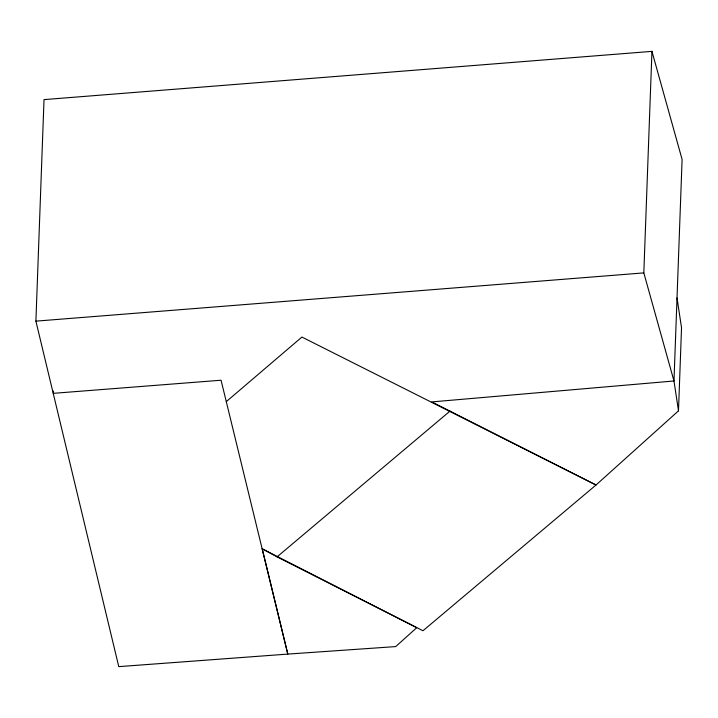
<?xml version="1.0" encoding="UTF-8"?>
<svg xmlns="http://www.w3.org/2000/svg" width="718" height="718" viewBox="0 0 718 718"><rect width="100%" height="100%" fill="white"/><g stroke="black" fill="none" stroke-linecap="round" stroke-linejoin="round"><path stroke-width="1.08" d="M53.41 391.104L53.32 393.338L221.063 380.226L287.801 654.089L118.775 666.636L35.9 321.143L44.022 99.614L651.944 51.364L682.1 159.45L673.978 380.98L678.492 410.849L596.021 485L422.974 630.745L277.058 556.872L262.214 548.803L287.801 654.089L395.69 646.595L416.754 627.685L262.214 548.803M226.305 401.622L301.919 337.056L596.021 485L431.778 401.918L673.978 380.98L643.822 272.894L651.944 51.364M678.492 410.849L681.535 327.776L677.02 297.907M277.058 556.872L450.042 411.064M35.9 321.143L643.822 272.894"/></g></svg>
